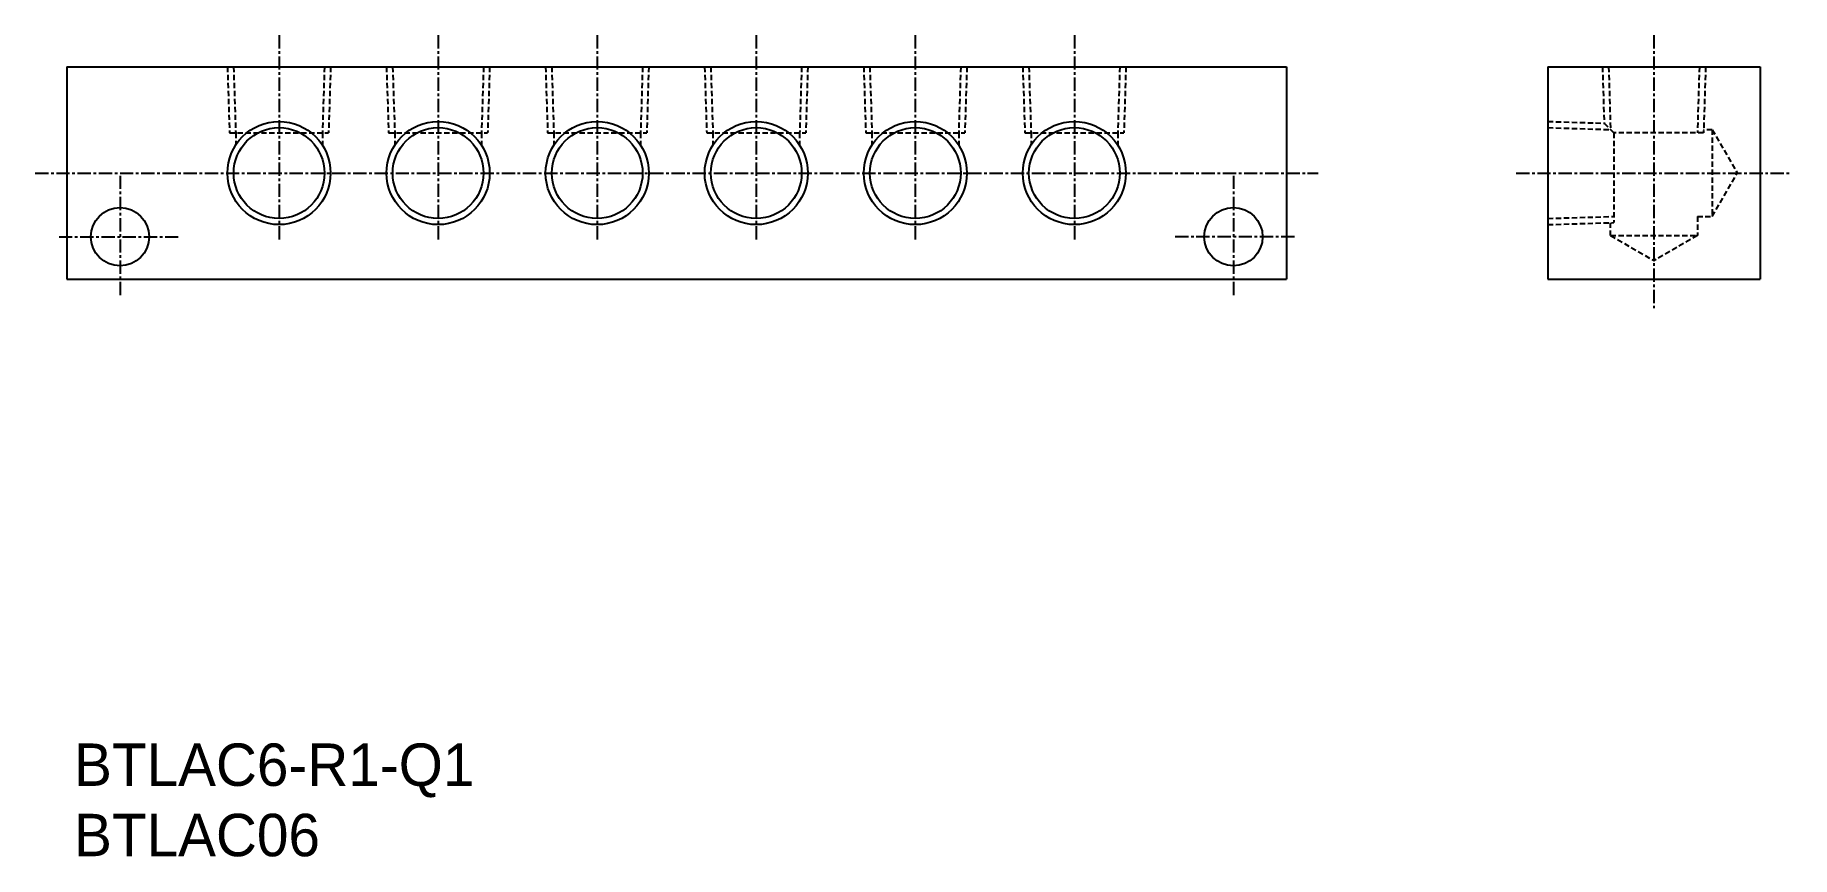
# Model space of a CAD drawing. Extents: x 5278 to 5444, y 21502 to 21579.
import ezdxf

# ---------------------------------------------------------------- set-up
doc = ezdxf.new("R2010")
doc.units = 0
doc.linetypes.add('CENTER', pattern=[2, 1.25, -0.25, 0.25, -0.25])
doc.linetypes.add('DASHED', pattern=[0.75, 0.5, -0.25])
doc.layers.get('0').update_dxf_attribs({"linetype": 'CONTINUOUS'})
doc.layers.add('CENTER', color=1, linetype='CENTER')

msp = doc.modelspace()

# ---------------------------------------------------------------- linework, layer by layer
at = {"color": 7, "linetype": 'CONTINUOUS'}
for p, q in [((5281.23, 21576.26), (5396.23, 21576.26)), ((5281.23, 21576.26), (5281.23, 21556.26)), ((5396.23, 21576.26), (5396.23, 21556.26)), ((5420.89, 21576.26), (5440.89, 21576.26)), ((5420.89, 21576.26), (5420.89, 21556.26)), ((5440.89, 21576.26), (5440.89, 21556.26)), ((5281.23, 21556.26), (5396.23, 21556.26)), ((5420.89, 21556.26), (5440.89, 21556.26))]:
    msp.add_line(p, q, dxfattribs=at)
at = {"color": 3, "linetype": 'DASHED'}
for p, q in [((5296.36, 21576.26), (5296.56, 21570.06)), ((5296.94, 21576.26), (5297.14, 21570.06)), ((5305.51, 21576.26), (5305.32, 21570.06)), ((5306.09, 21576.26), (5305.9, 21570.06)), ((5311.36, 21576.26), (5311.56, 21570.06)), ((5311.94, 21576.26), (5312.14, 21570.06)), ((5320.51, 21576.26), (5320.32, 21570.06)), ((5321.09, 21576.26), (5320.9, 21570.06)), ((5326.36, 21576.26), (5326.56, 21570.06)), ((5326.94, 21576.26), (5327.14, 21570.06)), ((5335.51, 21576.26), (5335.32, 21570.06)), ((5336.09, 21576.26), (5335.9, 21570.06)), ((5341.36, 21576.26), (5341.56, 21570.06)), ((5341.94, 21576.26), (5342.14, 21570.06)), ((5350.51, 21576.26), (5350.32, 21570.06)), ((5351.09, 21576.26), (5350.9, 21570.06)), ((5356.36, 21576.26), (5356.56, 21570.06)), ((5356.94, 21576.26), (5357.14, 21570.06)), ((5365.51, 21576.26), (5365.32, 21570.06)), ((5366.09, 21576.26), (5365.9, 21570.06)), ((5371.36, 21576.26), (5371.56, 21570.06)), ((5371.94, 21576.26), (5372.14, 21570.06)), ((5380.51, 21576.26), (5380.32, 21570.06)), ((5381.09, 21576.26), (5380.9, 21570.06)), ((5426.03, 21576.26), (5426.19, 21570.96)), ((5426.61, 21576.26), (5426.79, 21570.36)), ((5435.17, 21576.26), (5434.98, 21570.06)), ((5435.76, 21576.26), (5435.56, 21570.06)), ((5296.56, 21570.06), (5305.9, 21570.06)), ((5297.14, 21570.06), (5297.14, 21568.89)), ((5305.32, 21570.06), (5305.32, 21568.89)), ((5311.56, 21570.06), (5320.9, 21570.06)), ((5312.14, 21570.06), (5312.14, 21568.89)), ((5320.32, 21570.06), (5320.32, 21568.89)), ((5326.56, 21570.06), (5335.9, 21570.06)), ((5327.14, 21570.06), (5327.14, 21568.89)), ((5335.32, 21570.06), (5335.32, 21568.89)), ((5341.56, 21570.06), (5350.9, 21570.06)), ((5342.14, 21570.06), (5342.14, 21568.89)), ((5350.32, 21570.06), (5350.32, 21568.89)), ((5356.56, 21570.06), (5365.9, 21570.06)), ((5357.14, 21570.06), (5357.14, 21568.89)), ((5365.32, 21570.06), (5365.32, 21568.89)), ((5371.56, 21570.06), (5380.9, 21570.06)), ((5372.14, 21570.06), (5372.14, 21568.89)), ((5380.32, 21570.06), (5380.32, 21568.89)), ((5420.89, 21571.12), (5426.19, 21570.96)), ((5420.89, 21570.54), (5426.79, 21570.36)), ((5426.19, 21570.96), (5427.09, 21570.06)), ((5427.09, 21570.06), (5427.09, 21561.59)), ((5435.56, 21570.06), (5427.09, 21570.06)), ((5436.37, 21570.35), (5435.57, 21570.35)), ((5436.37, 21570.35), (5436.37, 21562.17)), ((5436.37, 21570.35), (5438.74, 21566.26)), ((5436.37, 21562.17), (5438.74, 21566.26)), ((5420.89, 21561.98), (5427.09, 21562.17)), ((5420.89, 21561.4), (5427.09, 21561.59)), ((5426.8, 21560.36), (5426.8, 21561.58)), ((5434.98, 21562.17), (5434.98, 21560.36)), ((5434.98, 21562.17), (5436.37, 21562.17)), ((5426.8, 21560.36), (5434.98, 21560.36)), ((5426.8, 21560.36), (5430.89, 21558)), ((5434.98, 21560.36), (5430.89, 21558))]:
    msp.add_line(p, q, dxfattribs=at)
at = {"color": 3, "linetype": 'CONTINUOUS'}
for centre in [(5301.23, 21566.26), (5316.23, 21566.26), (5331.23, 21566.26), (5346.23, 21566.26), (5361.23, 21566.26), (5376.23, 21566.26)]:
    msp.add_circle(centre, 4.86, dxfattribs=at)
at = {"color": 7, "linetype": 'CONTINUOUS'}
for centre, radius in [((5301.23, 21566.26), 4.28), ((5316.23, 21566.26), 4.28), ((5331.23, 21566.26), 4.28), ((5346.23, 21566.26), 4.28), ((5361.23, 21566.26), 4.28), ((5376.23, 21566.26), 4.28), ((5286.23, 21560.26), 2.75), ((5391.23, 21560.26), 2.75)]:
    msp.add_circle(centre, radius, dxfattribs=at)
at = {"layer": 'CENTER', "color": 1, "linetype": 'CENTER'}
for p, q in [((5301.23, 21579.26), (5301.23, 21559.89)), ((5316.23, 21579.26), (5316.23, 21559.89)), ((5331.23, 21579.26), (5331.23, 21559.89)), ((5346.23, 21579.26), (5346.23, 21559.89)), ((5361.23, 21579.26), (5361.23, 21559.89)), ((5376.23, 21579.26), (5376.23, 21559.89)), ((5430.89, 21579.26), (5430.89, 21553.26)), ((5278.23, 21566.26), (5399.23, 21566.26)), ((5417.89, 21566.26), (5443.89, 21566.26)), ((5286.23, 21566.01), (5286.23, 21554.51)), ((5391.23, 21566.01), (5391.23, 21554.51)), ((5280.48, 21560.26), (5291.98, 21560.26)), ((5396.98, 21560.26), (5385.48, 21560.26))]:
    msp.add_line(p, q, dxfattribs=at)

# ---------------------------------------------------------------- texts
at = {"color": 7, "linetype": 'CONTINUOUS'}
for s, p in [('BTLAC6-R1-Q1', (5281.9, 21508.49)), ('BTLAC06', (5281.9, 21501.86))]:
    msp.add_text(s, height=4, dxfattribs=at).set_placement(p)

doc.saveas('drawing.dxf')
